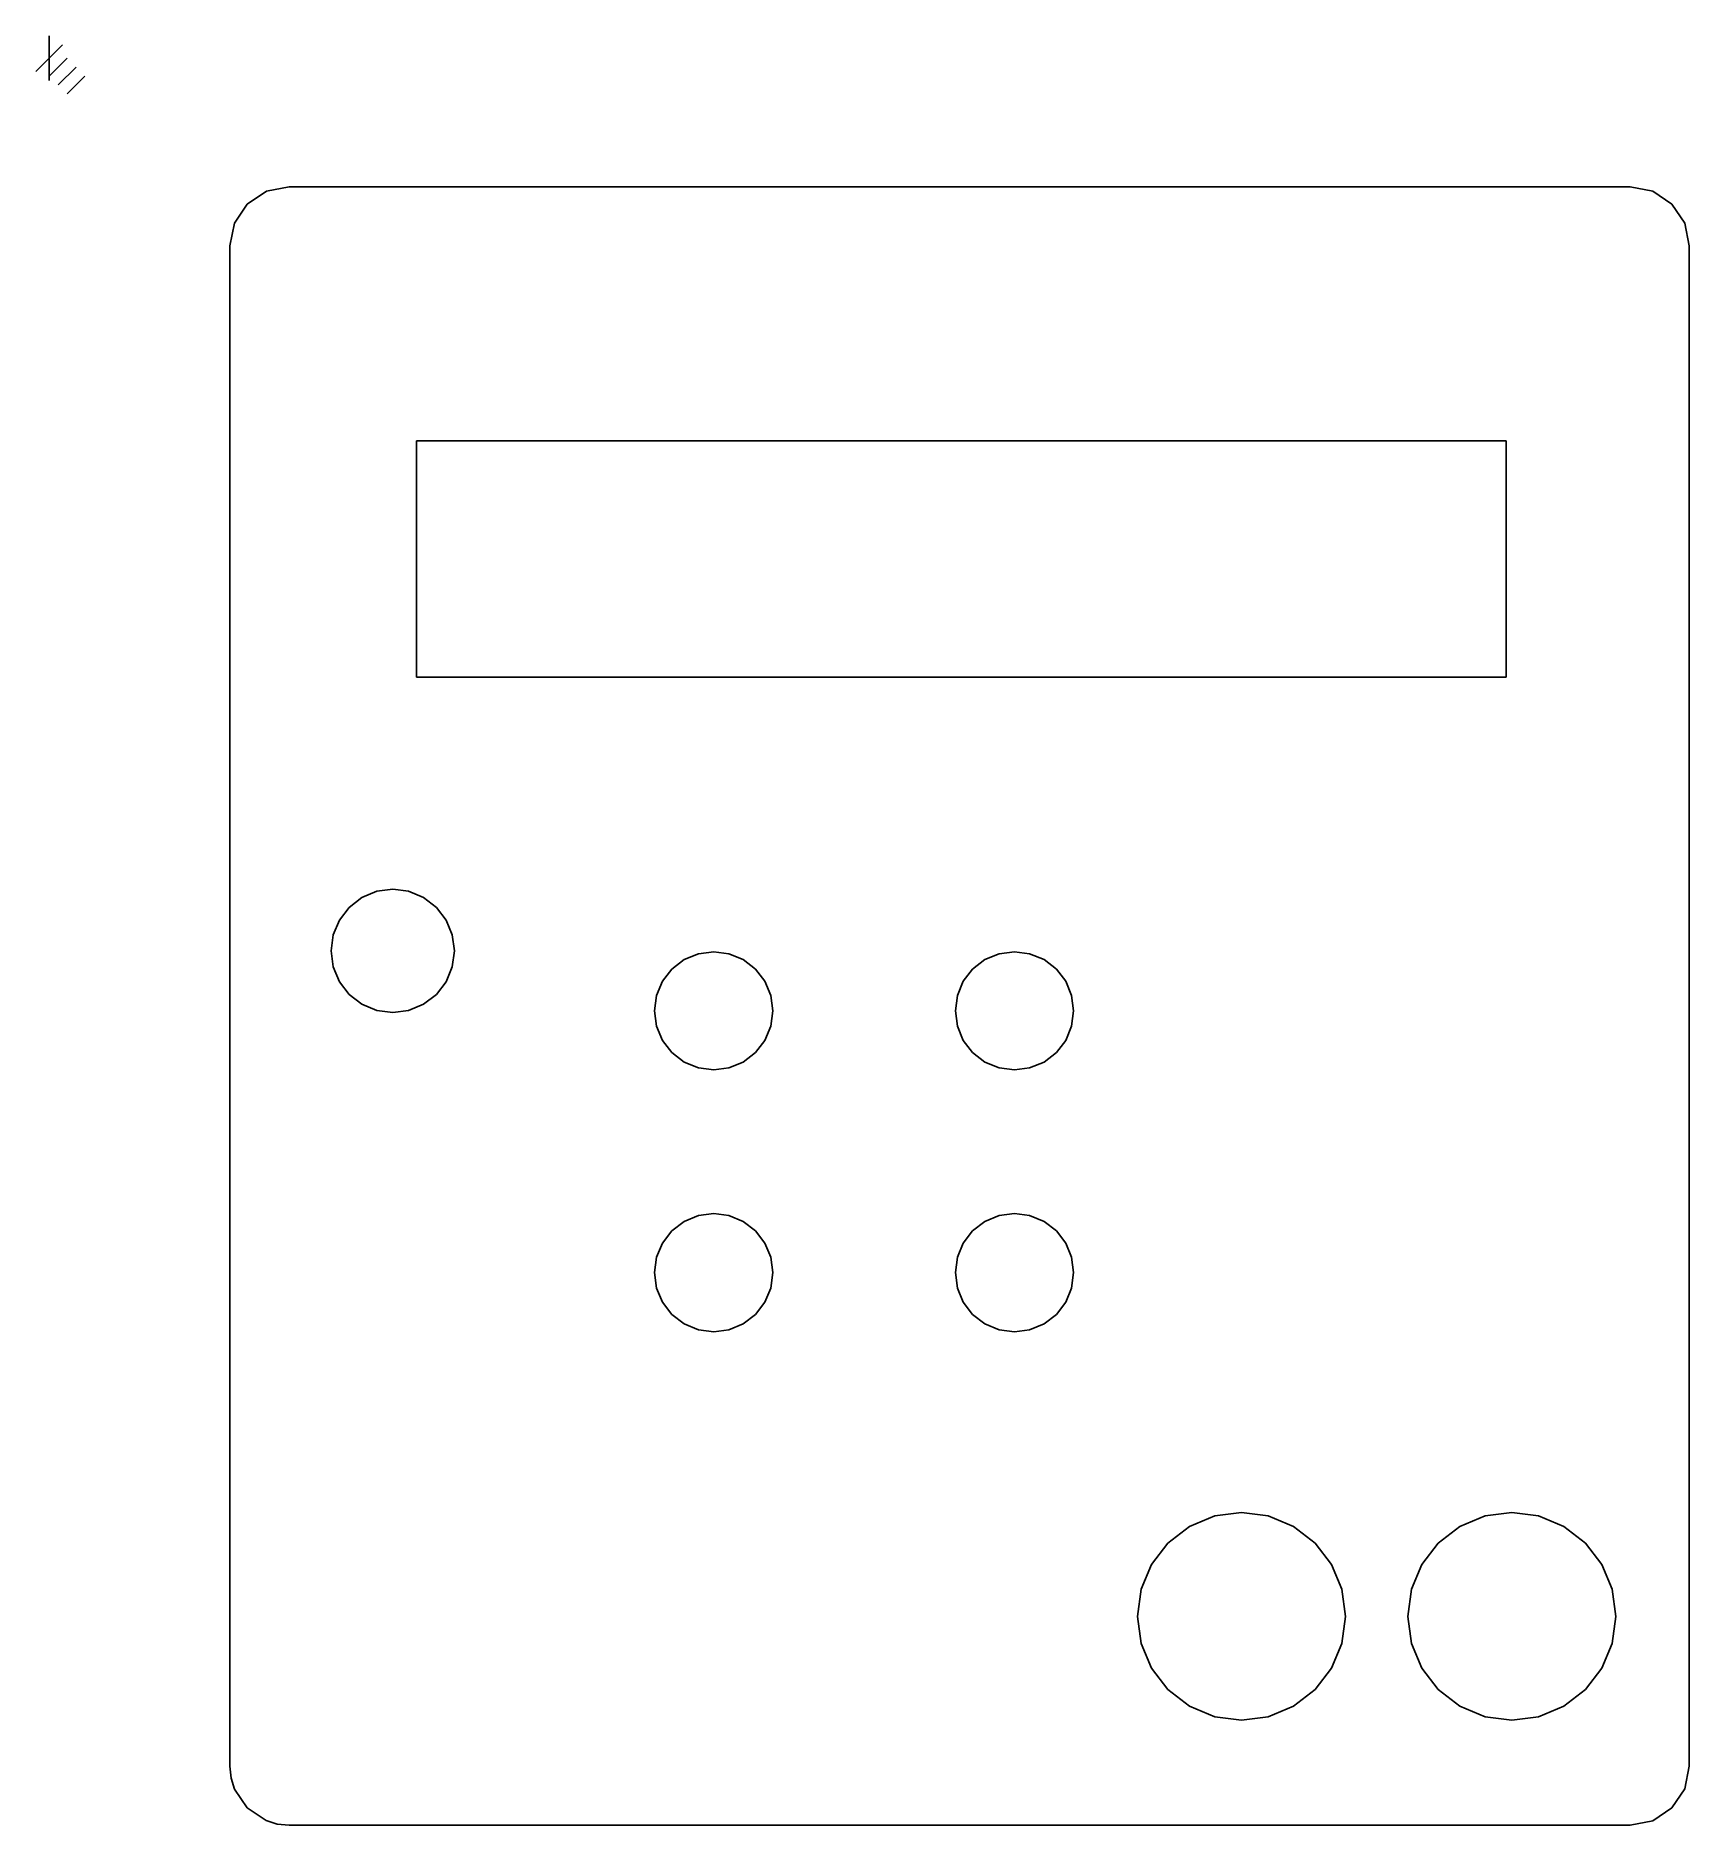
# Model space of a CAD drawing. Extents: x -1 to 104, y 205 to 318.
import ezdxf

# ---------------------------------------------------------------- set-up
doc = ezdxf.new("R2010")
doc.units = 0

msp = doc.modelspace()

# ---------------------------------------------------------------- linework, layer by layer
for p, q in [((13.715446, 308.391147), (15.14413, 308.67533)), ((15.14413, 308.67533), (99.8065, 308.675)), ((99.8065, 308.675), (101.235184, 308.390817)), ((11.694983, 306.370684), (12.504267, 307.581863)), ((12.504267, 307.581863), (13.715446, 308.391147)), ((101.235184, 308.390817), (102.446363, 307.581533)), ((102.446363, 307.581533), (103.255647, 306.370354)), ((11.4108, 304.942), (11.694983, 306.370684)), ((103.255647, 306.370354), (103.53983, 304.94167)), ((11.4108, 208.942), (11.4108, 304.942)), ((103.53983, 304.94167), (103.54, 208.942)), ((23.182, 292.638), (23.182, 277.704)), ((91.9819, 292.638), (23.182, 292.638)), ((91.9819, 277.704), (91.9819, 292.638)), ((23.182, 277.704), (91.9819, 277.704)), ((19.741965, 263.795723), (18.929608, 263.17109)), ((20.689092, 264.186928), (19.741965, 263.795723)), ((21.68863, 264.31733), (20.689092, 264.186928)), ((22.688168, 264.186928), (21.68863, 264.31733)), ((23.635295, 263.795723), (22.688168, 264.186928)), ((24.447652, 263.17109), (23.635295, 263.795723)), ((18.316907, 262.370665), (17.930069, 261.439839)), ((18.929608, 263.17109), (18.316907, 262.370665)), ((25.060353, 262.370665), (24.447652, 263.17109)), ((25.447191, 261.439839), (25.060353, 262.370665)), ((17.930069, 261.439839), (17.7953, 260.424)), ((25.58196, 260.424), (25.447191, 261.439839)), ((17.7953, 260.424), (17.930069, 259.408161)), ((17.7953, 260.424), (17.7953, 260.424)), ((25.447191, 259.408161), (25.58196, 260.424)), ((40.996869, 260.246287), (40.088665, 259.871159)), ((41.95533, 260.37133), (40.996869, 260.246287)), ((42.913791, 260.246287), (41.95533, 260.37133)), ((43.821995, 259.871159), (42.913791, 260.246287)), ((59.983469, 260.246287), (59.075265, 259.871159)), ((60.94193, 260.37133), (59.983469, 260.246287)), ((61.900391, 260.246287), (60.94193, 260.37133)), ((62.808595, 259.871159), (61.900391, 260.246287)), ((17.930069, 259.408161), (18.316907, 258.477335)), ((25.060353, 258.477335), (25.447191, 259.408161)), ((39.309692, 259.272195), (38.722171, 258.504665)), ((40.088665, 259.871159), (39.309692, 259.272195)), ((44.600968, 259.272195), (43.821995, 259.871159)), ((45.188489, 258.504665), (44.600968, 259.272195)), ((58.296292, 259.272196), (57.708771, 258.504665)), ((59.075265, 259.871159), (58.296292, 259.272196)), ((63.587568, 259.272196), (62.808595, 259.871159)), ((64.175089, 258.504665), (63.587568, 259.272196)), ((18.316907, 258.477335), (18.929608, 257.67691)), ((18.929608, 257.67691), (19.741965, 257.052277)), ((23.635295, 257.052277), (24.447652, 257.67691)), ((24.447652, 257.67691), (25.060353, 258.477335)), ((38.722171, 258.504665), (38.351231, 257.612092)), ((45.559429, 257.612092), (45.188489, 258.504665)), ((57.708771, 258.504665), (57.337831, 257.612092)), ((64.546029, 257.612092), (64.175089, 258.504665)), ((19.741965, 257.052277), (20.689092, 256.661072)), ((20.689092, 256.661072), (21.68863, 256.53067)), ((21.68863, 256.53067), (22.688168, 256.661072)), ((22.688168, 256.661072), (23.635295, 257.052277)), ((38.351231, 257.612092), (38.222, 256.638)), ((38.222, 256.638), (38.351231, 255.663908)), ((38.222, 256.638), (38.222, 256.638)), ((45.68866, 256.638), (45.559429, 257.612092)), ((45.559429, 255.663908), (45.68866, 256.638)), ((57.337831, 257.612092), (57.2086, 256.638)), ((57.2086, 256.638), (57.337831, 255.663908)), ((57.2086, 256.638), (57.2086, 256.638)), ((64.67526, 256.638), (64.546029, 257.612092)), ((64.546029, 255.663908), (64.67526, 256.638)), ((38.351231, 255.663908), (38.722171, 254.771335)), ((45.188489, 254.771335), (45.559429, 255.663908)), ((57.337831, 255.663908), (57.708771, 254.771335)), ((64.175089, 254.771335), (64.546029, 255.663908)), ((38.722171, 254.771335), (39.309692, 254.003805)), ((44.600968, 254.003805), (45.188489, 254.771335)), ((57.708771, 254.771335), (58.296292, 254.003804)), ((63.587568, 254.003804), (64.175089, 254.771335)), ((39.309692, 254.003805), (40.088665, 253.404841)), ((40.088665, 253.404841), (40.996869, 253.029713)), ((42.913791, 253.029713), (43.821995, 253.404841)), ((43.821995, 253.404841), (44.600968, 254.003805)), ((58.296292, 254.003804), (59.075265, 253.404841)), ((59.075265, 253.404841), (59.983469, 253.029713)), ((61.900391, 253.029713), (62.808595, 253.404841)), ((62.808595, 253.404841), (63.587568, 254.003804)), ((40.996869, 253.029713), (41.95533, 252.90467)), ((41.95533, 252.90467), (42.913791, 253.029713)), ((59.983469, 253.029713), (60.94193, 252.90467)), ((60.94193, 252.90467), (61.900391, 253.029713)), ((40.088665, 243.337159), (39.309692, 242.738195)), ((40.996869, 243.712287), (40.088665, 243.337159)), ((41.95533, 243.83733), (40.996869, 243.712287)), ((42.913791, 243.712287), (41.95533, 243.83733)), ((43.821995, 243.337159), (42.913791, 243.712287)), ((44.600968, 242.738195), (43.821995, 243.337159)), ((59.075265, 243.337159), (58.296292, 242.738196)), ((59.983469, 243.712287), (59.075265, 243.337159)), ((60.94193, 243.83733), (59.983469, 243.712287)), ((61.900391, 243.712287), (60.94193, 243.83733)), ((62.808595, 243.337159), (61.900391, 243.712287)), ((63.587568, 242.738196), (62.808595, 243.337159)), ((38.722171, 241.970665), (38.351231, 241.078092)), ((39.309692, 242.738195), (38.722171, 241.970665)), ((45.188489, 241.970665), (44.600968, 242.738195)), ((45.559429, 241.078092), (45.188489, 241.970665)), ((57.708771, 241.970665), (57.337831, 241.078092)), ((58.296292, 242.738196), (57.708771, 241.970665)), ((64.175089, 241.970665), (63.587568, 242.738196)), ((64.546029, 241.078092), (64.175089, 241.970665)), ((38.351231, 241.078092), (38.222, 240.104)), ((45.68866, 240.104), (45.559429, 241.078092)), ((57.337831, 241.078092), (57.2086, 240.104)), ((64.67526, 240.104), (64.546029, 241.078092)), ((38.222, 240.104), (38.351231, 239.129908)), ((38.222, 240.104), (38.222, 240.104)), ((45.559429, 239.129908), (45.68866, 240.104)), ((57.2086, 240.104), (57.337831, 239.129908)), ((57.2086, 240.104), (57.2086, 240.104)), ((64.546029, 239.129908), (64.67526, 240.104)), ((38.351231, 239.129908), (38.722171, 238.237335)), ((45.188489, 238.237335), (45.559429, 239.129908)), ((57.337831, 239.129908), (57.708771, 238.237335)), ((64.175089, 238.237335), (64.546029, 239.129908)), ((38.722171, 238.237335), (39.309692, 237.469805)), ((39.309692, 237.469805), (40.088665, 236.870841)), ((43.821995, 236.870841), (44.600968, 237.469805)), ((44.600968, 237.469805), (45.188489, 238.237335)), ((57.708771, 238.237335), (58.296292, 237.469804)), ((58.296292, 237.469804), (59.075265, 236.870841)), ((62.808595, 236.870841), (63.587568, 237.469804)), ((63.587568, 237.469804), (64.175089, 238.237335)), ((40.088665, 236.870841), (40.996869, 236.495713)), ((40.996869, 236.495713), (41.95533, 236.37067)), ((41.95533, 236.37067), (42.913791, 236.495713)), ((42.913791, 236.495713), (43.821995, 236.870841)), ((59.075265, 236.870841), (59.983469, 236.495713)), ((59.983469, 236.495713), (60.94193, 236.37067)), ((60.94193, 236.37067), (61.900391, 236.495713)), ((61.900391, 236.495713), (62.808595, 236.870841)), ((75.273195, 224.95799), (73.589043, 224.738272)), ((76.957347, 224.738272), (75.273195, 224.95799)), ((92.339895, 224.95799), (90.655743, 224.738272)), ((94.024047, 224.738272), (92.339895, 224.95799)), ((71.9932, 224.079118), (70.624435, 223.026655)), ((73.589043, 224.738272), (71.9932, 224.079118)), ((78.55319, 224.079118), (76.957347, 224.738272)), ((79.921955, 223.026655), (78.55319, 224.079118)), ((89.0599, 224.079118), (87.691135, 223.026655)), ((90.655743, 224.738272), (89.0599, 224.079118)), ((95.61989, 224.079118), (94.024047, 224.738272)), ((96.988655, 223.026655), (95.61989, 224.079118)), ((70.624435, 223.026655), (69.592077, 221.677995)), ((80.954314, 221.677995), (79.921955, 223.026655)), ((87.691135, 223.026655), (86.658777, 221.677995)), ((98.021014, 221.677995), (96.988655, 223.026655)), ((69.592077, 221.677995), (68.940282, 220.109617)), ((81.60611, 220.109617), (80.954314, 221.677995)), ((86.658777, 221.677995), (86.006982, 220.109617)), ((98.67281, 220.109617), (98.021014, 221.677995)), ((68.940282, 220.109617), (68.713205, 218.398)), ((81.83319, 218.398), (81.60611, 220.109617)), ((86.006982, 220.109617), (85.779905, 218.398)), ((98.89989, 218.398), (98.67281, 220.109617)), ((68.7132, 218.398), (68.940283, 216.686383)), ((68.713205, 218.398), (68.7132, 218.398)), ((81.606113, 216.686383), (81.83319, 218.398)), ((85.7799, 218.398), (86.006983, 216.686383)), ((85.779905, 218.398), (85.7799, 218.398)), ((98.672813, 216.686383), (98.89989, 218.398)), ((68.940283, 216.686383), (69.592081, 215.118005)), ((80.954318, 215.118005), (81.606113, 216.686383)), ((86.006983, 216.686383), (86.658781, 215.118005)), ((98.021018, 215.118005), (98.672813, 216.686383)), ((69.592081, 215.118005), (70.624439, 213.769345)), ((79.92196, 213.769345), (80.954318, 215.118005)), ((86.658781, 215.118005), (87.691139, 213.769345)), ((96.98866, 213.769345), (98.021018, 215.118005)), ((70.624439, 213.769345), (71.993205, 212.716882)), ((78.553195, 212.716882), (79.92196, 213.769345)), ((87.691139, 213.769345), (89.059905, 212.716882)), ((95.619895, 212.716882), (96.98866, 213.769345)), ((71.993205, 212.716882), (73.589048, 212.057728)), ((76.957352, 212.057728), (78.553195, 212.716882)), ((89.059905, 212.716882), (90.655748, 212.057728)), ((94.024052, 212.057728), (95.619895, 212.716882)), ((73.589048, 212.057728), (75.2732, 211.83801)), ((75.2732, 211.83801), (76.957352, 212.057728)), ((90.655748, 212.057728), (92.3399, 211.83801)), ((92.3399, 211.83801), (94.024052, 212.057728)), ((11.486705, 208.189659), (11.4108, 208.942)), ((11.704276, 207.488933), (11.486705, 208.189659)), ((103.54, 208.942), (103.255817, 207.513316)), ((12.504373, 206.302361), (11.704276, 207.488933)), ((103.255817, 207.513316), (102.446533, 206.302137)), ((13.691009, 205.502359), (12.504373, 206.302361)), ((102.446533, 206.302137), (101.235354, 205.492853)), ((14.391753, 205.284844), (13.691009, 205.502359)), ((15.1441, 205.209), (14.391753, 205.284844)), ((99.80667, 205.20867), (15.1441, 205.209)), ((101.235354, 205.492853), (99.80667, 205.20867))]:
    msp.add_line(p, q)
at = {"layer": 'Layer 1'}
for p, q in [((0.846666, 317.647), (-0.846666, 315.953)), ((0, 318.211), (0, 315.389)), ((1.12889, 316.8), (0, 315.67111)), ((1.69333, 316.236), (0.56444, 315.10711)), ((2.25778, 315.671), (1.12889, 314.54211))]:
    msp.add_line(p, q, dxfattribs=at)

doc.saveas('drawing.dxf')
